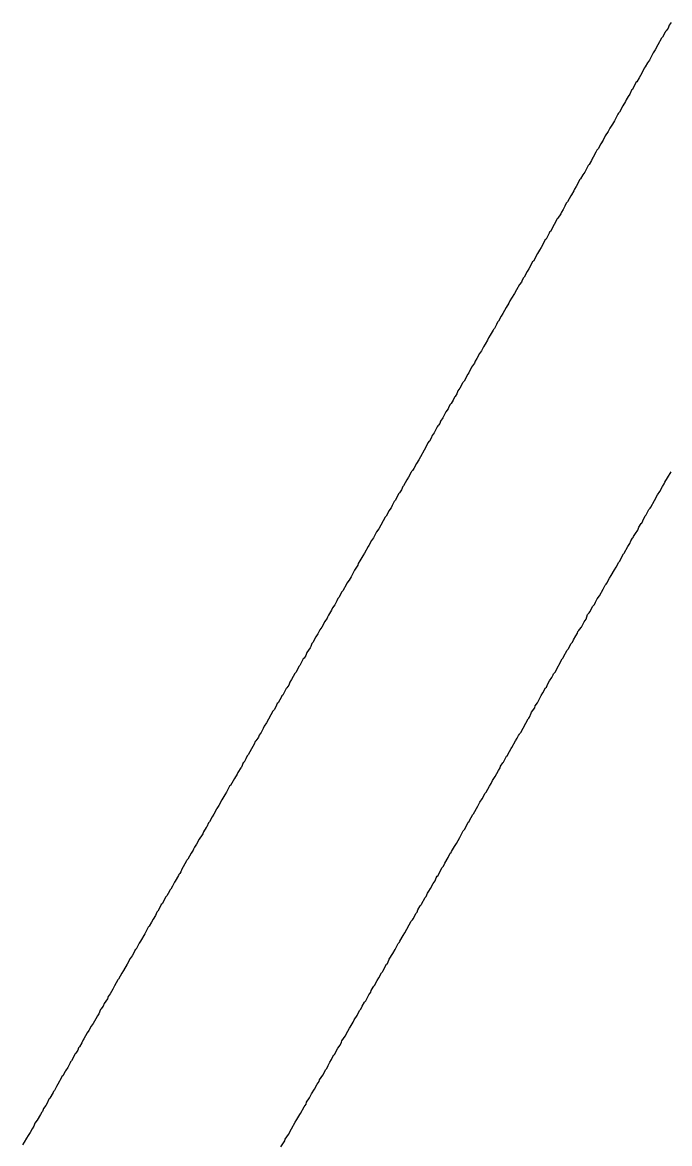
# Model space of a CAD drawing. Header units: inches. Extents: x -0.8 to 10.9, y -0.2 to 6.3.
# Drawn here: x 0.2288 to 0.2925, y 1.3724 to 1.4829 of the extents above; entities that cross this region are included whole.
import ezdxf

# ---------------------------------------------------------------- set-up
doc = ezdxf.new("R2010")
doc.units = ezdxf.units.IN
doc.header["$MEASUREMENT"] = 0
doc.layers.add('Bottom Overlay', color=54, linetype='Continuous')

msp = doc.modelspace()

# ---------------------------------------------------------------- linework, layer by layer
at = {"layer": 'Bottom Overlay'}
for p, q in [((0.29236, 1.48233), (0.29218, 1.48206)), ((0.29247, 1.48261), (0.29236, 1.48233)), ((0.29265, 1.48288), (0.29247, 1.48261)), ((0.29172, 1.48133), (0.29136, 1.48067)), ((0.29181, 1.48142), (0.29172, 1.48133)), ((0.29207, 1.48191), (0.29181, 1.48142)), ((0.29212, 1.48199), (0.29207, 1.48191)), ((0.29218, 1.48206), (0.29212, 1.48199)), ((0.2911, 1.48018), (0.29088, 1.47987)), ((0.29136, 1.48067), (0.2911, 1.48018)), ((0.29052, 1.47916), (0.29035, 1.4789)), ((0.29074, 1.47956), (0.29052, 1.47916)), ((0.29088, 1.47987), (0.29074, 1.47956)), ((0.2899, 1.47814), (0.28964, 1.47766)), ((0.28999, 1.47836), (0.2899, 1.47814)), ((0.29012, 1.4785), (0.28999, 1.47836)), ((0.29035, 1.4789), (0.29012, 1.4785)), ((0.28919, 1.47695), (0.28884, 1.47628)), ((0.28928, 1.47704), (0.28919, 1.47695)), ((0.2895, 1.47743), (0.28928, 1.47704)), ((0.28964, 1.47766), (0.2895, 1.47743)), ((0.28858, 1.4758), (0.28844, 1.47558)), ((0.28875, 1.4762), (0.28858, 1.4758)), ((0.28884, 1.47628), (0.28875, 1.4762)), ((0.28789, 1.47467), (0.28758, 1.47405)), ((0.28818, 1.47509), (0.28789, 1.47467)), ((0.28822, 1.47527), (0.28818, 1.47509)), ((0.28844, 1.47558), (0.28822, 1.47527)), ((0.28742, 1.47385), (0.28707, 1.47318)), ((0.28747, 1.47394), (0.28742, 1.47385)), ((0.28758, 1.47405), (0.28747, 1.47394)), ((0.28661, 1.47245), (0.28649, 1.47221)), ((0.28689, 1.47287), (0.28661, 1.47245)), ((0.28707, 1.47318), (0.28689, 1.47287)), ((0.28596, 1.47128), (0.28574, 1.47093)), ((0.28616, 1.4717), (0.28596, 1.47128)), ((0.28645, 1.47212), (0.28616, 1.4717)), ((0.28649, 1.47221), (0.28645, 1.47212)), ((0.28534, 1.47031), (0.28525, 1.47009)), ((0.28548, 1.47044), (0.28534, 1.47031)), ((0.28574, 1.47093), (0.28548, 1.47044)), ((0.28481, 1.46929), (0.28459, 1.46889)), ((0.2849, 1.46951), (0.28481, 1.46929)), ((0.28499, 1.4696), (0.2849, 1.46951)), ((0.28525, 1.47009), (0.28499, 1.4696)), ((0.28415, 1.46814), (0.28397, 1.46787)), ((0.2845, 1.4688), (0.28415, 1.46814)), ((0.28459, 1.46889), (0.2845, 1.4688)), ((0.28366, 1.46739), (0.28331, 1.46672)), ((0.28375, 1.46747), (0.28366, 1.46739)), ((0.28397, 1.46787), (0.28375, 1.46747)), ((0.28278, 1.46579), (0.28247, 1.46522)), ((0.28286, 1.46588), (0.28278, 1.46579)), ((0.28309, 1.46628), (0.28286, 1.46588)), ((0.28313, 1.46646), (0.28309, 1.46628)), ((0.28331, 1.46672), (0.28313, 1.46646)), ((0.2822, 1.46477), (0.28202, 1.46446)), ((0.28233, 1.46508), (0.2822, 1.46477)), ((0.28247, 1.46522), (0.28233, 1.46508)), ((0.28151, 1.4636), (0.28145, 1.46353)), ((0.2818, 1.46402), (0.28151, 1.4636)), ((0.28185, 1.4642), (0.2818, 1.46402)), ((0.28202, 1.46446), (0.28185, 1.4642)), ((0.28114, 1.46296), (0.28078, 1.46229)), ((0.28145, 1.46353), (0.28114, 1.46296)), ((0.28025, 1.46145), (0.27985, 1.4607)), ((0.28034, 1.46154), (0.28025, 1.46145)), ((0.28065, 1.46212), (0.28034, 1.46154)), ((0.28069, 1.46221), (0.28065, 1.46212)), ((0.28078, 1.46229), (0.28069, 1.46221)), ((0.27968, 1.46043), (0.2795, 1.46012)), ((0.27985, 1.4607), (0.27968, 1.46043)), ((0.27901, 1.45928), (0.27866, 1.45862)), ((0.2791, 1.45937), (0.27901, 1.45928)), ((0.2795, 1.46012), (0.2791, 1.45937)), ((0.27848, 1.45835), (0.27817, 1.45778)), ((0.27866, 1.45862), (0.27848, 1.45835)), ((0.27771, 1.45705), (0.27744, 1.45652)), ((0.27791, 1.45729), (0.27771, 1.45705)), ((0.27795, 1.45738), (0.27791, 1.45729)), ((0.27808, 1.45769), (0.27795, 1.45738)), ((0.27817, 1.45778), (0.27808, 1.45769)), ((0.27722, 1.45616), (0.27695, 1.45572)), ((0.27744, 1.45652), (0.27722, 1.45616)), ((0.27642, 1.45479), (0.27609, 1.45419)), ((0.27669, 1.45523), (0.27642, 1.45479)), ((0.27678, 1.45545), (0.27669, 1.45523)), ((0.27695, 1.45572), (0.27678, 1.45545)), ((0.27591, 1.45393), (0.27565, 1.45344)), ((0.27609, 1.45419), (0.27591, 1.45393)), ((0.27512, 1.45255), (0.27485, 1.45207)), ((0.27516, 1.45264), (0.27512, 1.45255)), ((0.27525, 1.45273), (0.27516, 1.45264)), ((0.27547, 1.45313), (0.27525, 1.45273)), ((0.27556, 1.45335), (0.27547, 1.45313)), ((0.27565, 1.45344), (0.27556, 1.45335)), ((0.27459, 1.45158), (0.27436, 1.45118)), ((0.27467, 1.4518), (0.27459, 1.45158)), ((0.27485, 1.45207), (0.27467, 1.4518)), ((0.27397, 1.45052), (0.27379, 1.45025)), ((0.27419, 1.45092), (0.27397, 1.45052)), ((0.27436, 1.45118), (0.27419, 1.45092)), ((0.2733, 1.44932), (0.27301, 1.4489)), ((0.27335, 1.4495), (0.2733, 1.44932)), ((0.27352, 1.44977), (0.27335, 1.4495)), ((0.27379, 1.45025), (0.27352, 1.44977)), ((0.27264, 1.44822), (0.27228, 1.44755)), ((0.27275, 1.44837), (0.27264, 1.44822)), ((0.27301, 1.4489), (0.27275, 1.44837)), ((0.27211, 1.44733), (0.27184, 1.44684)), ((0.27215, 1.44742), (0.27211, 1.44733)), ((0.27228, 1.44755), (0.27215, 1.44742)), ((0.27131, 1.44596), (0.27118, 1.44565)), ((0.27138, 1.44602), (0.27131, 1.44596)), ((0.27155, 1.44629), (0.27138, 1.44602)), ((0.27166, 1.44658), (0.27155, 1.44629)), ((0.27184, 1.44684), (0.27166, 1.44658)), ((0.27069, 1.44481), (0.27047, 1.4445)), ((0.27073, 1.4449), (0.27069, 1.44481)), ((0.27087, 1.44521), (0.27073, 1.4449)), ((0.271, 1.44534), (0.27087, 1.44521)), ((0.27118, 1.44565), (0.271, 1.44534)), ((0.27016, 1.44392), (0.26994, 1.44361)), ((0.27047, 1.4445), (0.27016, 1.44392)), ((0.26963, 1.44304), (0.26932, 1.44246)), ((0.26967, 1.44312), (0.26963, 1.44304)), ((0.26976, 1.44321), (0.26967, 1.44312)), ((0.26987, 1.44337), (0.26976, 1.44321)), ((0.26994, 1.44361), (0.26987, 1.44337)), ((0.26874, 1.44149), (0.26834, 1.44073)), ((0.26879, 1.44158), (0.26874, 1.44149)), ((0.26885, 1.44164), (0.26879, 1.44158)), ((0.26903, 1.44191), (0.26885, 1.44164)), ((0.26914, 1.4422), (0.26903, 1.44191)), ((0.26932, 1.44246), (0.26914, 1.4422)), ((0.26834, 1.44073), (0.26799, 1.44007)), ((0.26759, 1.43941), (0.26733, 1.43892)), ((0.26781, 1.4398), (0.26759, 1.43941)), ((0.26799, 1.44007), (0.26781, 1.4398)), ((0.26706, 1.43857), (0.26679, 1.43808)), ((0.2671, 1.43865), (0.26706, 1.43857)), ((0.26719, 1.43874), (0.2671, 1.43865)), ((0.26724, 1.43883), (0.26719, 1.43874)), ((0.26733, 1.43892), (0.26724, 1.43883)), ((0.29232, 1.43801), (0.29265, 1.43861)), ((0.26622, 1.43715), (0.26609, 1.43684)), ((0.26631, 1.43724), (0.26622, 1.43715)), ((0.26662, 1.43781), (0.26631, 1.43724)), ((0.26679, 1.43808), (0.26662, 1.43781)), ((0.29154, 1.43666), (0.29181, 1.43715)), ((0.29181, 1.43715), (0.29198, 1.43741)), ((0.29198, 1.43741), (0.29203, 1.43759)), ((0.29203, 1.43759), (0.29232, 1.43801)), ((0.26578, 1.43635), (0.26547, 1.43578)), ((0.26582, 1.43644), (0.26578, 1.43635)), ((0.26591, 1.43653), (0.26582, 1.43644)), ((0.26609, 1.43684), (0.26591, 1.43653)), ((0.29101, 1.43578), (0.29132, 1.43635)), ((0.29132, 1.43635), (0.29154, 1.43666)), ((0.26507, 1.43507), (0.26485, 1.43476)), ((0.2652, 1.43529), (0.26507, 1.43507)), ((0.26538, 1.43569), (0.2652, 1.43529)), ((0.26547, 1.43578), (0.26538, 1.43569)), ((0.2903, 1.43458), (0.29048, 1.43489)), ((0.29048, 1.43489), (0.29061, 1.43502)), ((0.29061, 1.43502), (0.29066, 1.43511)), ((0.29066, 1.43511), (0.29101, 1.43578)), ((0.26449, 1.43414), (0.26387, 1.43299)), ((0.26458, 1.43423), (0.26449, 1.43414)), ((0.26476, 1.43454), (0.26458, 1.43423)), ((0.26485, 1.43476), (0.26476, 1.43454)), ((0.28977, 1.43356), (0.28986, 1.43378)), ((0.28986, 1.43378), (0.29012, 1.43427)), ((0.29012, 1.43427), (0.29021, 1.43436)), ((0.29021, 1.43436), (0.2903, 1.43458)), ((0.26365, 1.43268), (0.26334, 1.4321)), ((0.26387, 1.43299), (0.26365, 1.43268)), ((0.28915, 1.43254), (0.28937, 1.43285)), ((0.28937, 1.43285), (0.28948, 1.43314)), ((0.28948, 1.43314), (0.2897, 1.4335)), ((0.2897, 1.4335), (0.28977, 1.43356)), ((0.26316, 1.43184), (0.2629, 1.43135)), ((0.26334, 1.4321), (0.26316, 1.43184)), ((0.2884, 1.43126), (0.28858, 1.43153)), ((0.28858, 1.43153), (0.28869, 1.43181)), ((0.28869, 1.43181), (0.28886, 1.43208)), ((0.28886, 1.43208), (0.28893, 1.43215)), ((0.28893, 1.43215), (0.28897, 1.43223)), ((0.28897, 1.43223), (0.28915, 1.43254)), ((0.26246, 1.4306), (0.26228, 1.43033)), ((0.26281, 1.43126), (0.26246, 1.4306)), ((0.2629, 1.43135), (0.26281, 1.43126)), ((0.28773, 1.43011), (0.28796, 1.43051)), ((0.28796, 1.43051), (0.28804, 1.4306)), ((0.28804, 1.4306), (0.2884, 1.43126)), ((0.26179, 1.4294), (0.26148, 1.42891)), ((0.26184, 1.42958), (0.26179, 1.4294)), ((0.26201, 1.42984), (0.26184, 1.42958)), ((0.26228, 1.43033), (0.26201, 1.42984)), ((0.28725, 1.42922), (0.28751, 1.42971)), ((0.28751, 1.42971), (0.2876, 1.4298)), ((0.2876, 1.4298), (0.28773, 1.43011)), ((0.26113, 1.42825), (0.26095, 1.42794)), ((0.26148, 1.42891), (0.26113, 1.42825)), ((0.28658, 1.42812), (0.28676, 1.42838)), ((0.28676, 1.42838), (0.28707, 1.42896)), ((0.28707, 1.42896), (0.28725, 1.42922)), ((0.26068, 1.42754), (0.26033, 1.42688)), ((0.26073, 1.42763), (0.26068, 1.42754)), ((0.26095, 1.42794), (0.26073, 1.42763)), ((0.28596, 1.42705), (0.28618, 1.42745)), ((0.28618, 1.42745), (0.28627, 1.42754)), ((0.28627, 1.42754), (0.28632, 1.42763)), ((0.28632, 1.42763), (0.28658, 1.42812)), ((0.25984, 1.42612), (0.25975, 1.4259)), ((0.25993, 1.42621), (0.25984, 1.42612)), ((0.26024, 1.42679), (0.25993, 1.42621)), ((0.26033, 1.42688), (0.26024, 1.42679)), ((0.28521, 1.42577), (0.28539, 1.42608)), ((0.28539, 1.42608), (0.28561, 1.42639)), ((0.28561, 1.42639), (0.28596, 1.42705)), ((0.25922, 1.42497), (0.25891, 1.42449)), ((0.25931, 1.4252), (0.25922, 1.42497)), ((0.25953, 1.42551), (0.25931, 1.4252)), ((0.25975, 1.4259), (0.25953, 1.42551)), ((0.28464, 1.4248), (0.28494, 1.42537)), ((0.28494, 1.42537), (0.28512, 1.42555)), ((0.28512, 1.42555), (0.28521, 1.42577)), ((0.25856, 1.42387), (0.25825, 1.42329)), ((0.25878, 1.42418), (0.25856, 1.42387)), ((0.25883, 1.42427), (0.25878, 1.42418)), ((0.25891, 1.42449), (0.25883, 1.42427)), ((0.28382, 1.42331), (0.2841, 1.42382)), ((0.2841, 1.42382), (0.28428, 1.42409)), ((0.28428, 1.42409), (0.28435, 1.42433)), ((0.28435, 1.42433), (0.28444, 1.42455)), ((0.28444, 1.42455), (0.28459, 1.42471)), ((0.28459, 1.42471), (0.28464, 1.4248)), ((0.25807, 1.42303), (0.25785, 1.42263)), ((0.25825, 1.42329), (0.25807, 1.42303)), ((0.28326, 1.42245), (0.28344, 1.42272)), ((0.28344, 1.42272), (0.28348, 1.42289)), ((0.28348, 1.42289), (0.28357, 1.42298)), ((0.28357, 1.42298), (0.28362, 1.42307)), ((0.28362, 1.42307), (0.28382, 1.42331)), ((0.25728, 1.4217), (0.25716, 1.42141)), ((0.25736, 1.42179), (0.25728, 1.4217)), ((0.25767, 1.42236), (0.25736, 1.42179)), ((0.25785, 1.42263), (0.25767, 1.42236)), ((0.28255, 1.42121), (0.28282, 1.4217)), ((0.28282, 1.4217), (0.28295, 1.42183)), ((0.28295, 1.42183), (0.28304, 1.42205)), ((0.28304, 1.42205), (0.28326, 1.42245)), ((0.25668, 1.42052), (0.2565, 1.42026)), ((0.25679, 1.42081), (0.25668, 1.42052)), ((0.2571, 1.42126), (0.25679, 1.42081)), ((0.25716, 1.42141), (0.2571, 1.42126)), ((0.28207, 1.42037), (0.28242, 1.42103)), ((0.28242, 1.42103), (0.28251, 1.42112)), ((0.28251, 1.42112), (0.28255, 1.42121)), ((0.25599, 1.41944), (0.25586, 1.41913)), ((0.25608, 1.41953), (0.25599, 1.41944)), ((0.25643, 1.42019), (0.25608, 1.41953)), ((0.2565, 1.42026), (0.25643, 1.42019)), ((0.28123, 1.41886), (0.28193, 1.42019)), ((0.28193, 1.42019), (0.28202, 1.42028)), ((0.28202, 1.42028), (0.28207, 1.42037)), ((0.25559, 1.41873), (0.25528, 1.41816)), ((0.25568, 1.41882), (0.25559, 1.41873)), ((0.25586, 1.41913), (0.25568, 1.41882)), ((0.28069, 1.41802), (0.28092, 1.41833)), ((0.28092, 1.41833), (0.28103, 1.41862)), ((0.28103, 1.41862), (0.28109, 1.41869)), ((0.28109, 1.41869), (0.28114, 1.41878)), ((0.28114, 1.41878), (0.28123, 1.41886)), ((0.25471, 1.41718), (0.2544, 1.41661)), ((0.25475, 1.41727), (0.25471, 1.41718)), ((0.25482, 1.41734), (0.25475, 1.41727)), ((0.255, 1.4176), (0.25482, 1.41734)), ((0.25511, 1.41789), (0.255, 1.4176)), ((0.25528, 1.41816), (0.25511, 1.41789)), ((0.28003, 1.41683), (0.2803, 1.41732)), ((0.2803, 1.41732), (0.28038, 1.4174)), ((0.28038, 1.4174), (0.28052, 1.41771)), ((0.28052, 1.41771), (0.28069, 1.41802)), ((0.25427, 1.41643), (0.25396, 1.41585)), ((0.25431, 1.41652), (0.25427, 1.41643)), ((0.2544, 1.41661), (0.25431, 1.41652)), ((0.2795, 1.41585), (0.27968, 1.41625)), ((0.27968, 1.41625), (0.27985, 1.41656)), ((0.27985, 1.41656), (0.28003, 1.41683)), ((0.25342, 1.41501), (0.2528, 1.41386)), ((0.25356, 1.41515), (0.25342, 1.41501)), ((0.25373, 1.41546), (0.25356, 1.41515)), ((0.25387, 1.41577), (0.25373, 1.41546)), ((0.25396, 1.41585), (0.25387, 1.41577)), ((0.27892, 1.41492), (0.27923, 1.41537)), ((0.27923, 1.41537), (0.27928, 1.41554)), ((0.27928, 1.41554), (0.2795, 1.41585)), ((0.2528, 1.41386), (0.25258, 1.41355)), ((0.27786, 1.41293), (0.27857, 1.41426)), ((0.27857, 1.41426), (0.27866, 1.41435)), ((0.27866, 1.41435), (0.2787, 1.41444)), ((0.2787, 1.41444), (0.27888, 1.41484)), ((0.27888, 1.41484), (0.27892, 1.41492)), ((0.25227, 1.41293), (0.2521, 1.41267)), ((0.25249, 1.41333), (0.25227, 1.41293)), ((0.25258, 1.41355), (0.25249, 1.41333)), ((0.27762, 1.41264), (0.27773, 1.41276)), ((0.27773, 1.41276), (0.27777, 1.41284)), ((0.27777, 1.41284), (0.27786, 1.41293)), ((0.25159, 1.41176), (0.25132, 1.41132)), ((0.2517, 1.41205), (0.25159, 1.41176)), ((0.25176, 1.41211), (0.2517, 1.41205)), ((0.25196, 1.41236), (0.25176, 1.41211)), ((0.25201, 1.41245), (0.25196, 1.41236)), ((0.2521, 1.41267), (0.25201, 1.41245)), ((0.27698, 1.41143), (0.27733, 1.41209)), ((0.27733, 1.41209), (0.27751, 1.41236)), ((0.27751, 1.41236), (0.27762, 1.41264)), ((0.2509, 1.41063), (0.25077, 1.41032)), ((0.25099, 1.41072), (0.2509, 1.41063)), ((0.25132, 1.41132), (0.25099, 1.41072)), ((0.27614, 1.41001), (0.27644, 1.41059)), ((0.27644, 1.41059), (0.27653, 1.41067)), ((0.27653, 1.41067), (0.27658, 1.41076)), ((0.27658, 1.41076), (0.27689, 1.41134)), ((0.27689, 1.41134), (0.27698, 1.41143)), ((0.25028, 1.40943), (0.24997, 1.40899)), ((0.25033, 1.40952), (0.25028, 1.40943)), ((0.2505, 1.40992), (0.25033, 1.40952)), ((0.25059, 1.41001), (0.2505, 1.40992)), ((0.25077, 1.41032), (0.25059, 1.41001)), ((0.27565, 1.40917), (0.27583, 1.40943)), ((0.27583, 1.40943), (0.27587, 1.40961)), ((0.27587, 1.40961), (0.27609, 1.40992)), ((0.27609, 1.40992), (0.27614, 1.41001)), ((0.24964, 1.40839), (0.24926, 1.40771)), ((0.24993, 1.40881), (0.24964, 1.40839)), ((0.24997, 1.40899), (0.24993, 1.40881)), ((0.27512, 1.40828), (0.27534, 1.40859)), ((0.27534, 1.40859), (0.27565, 1.40917)), ((0.24917, 1.40762), (0.24886, 1.40704)), ((0.24926, 1.40771), (0.24917, 1.40762)), ((0.27445, 1.40704), (0.27476, 1.40762)), ((0.27476, 1.40762), (0.27494, 1.40789)), ((0.27494, 1.40789), (0.27507, 1.4082)), ((0.27507, 1.4082), (0.27512, 1.40828)), ((0.24842, 1.40629), (0.24811, 1.40572)), ((0.24869, 1.40678), (0.24842, 1.40629)), ((0.24886, 1.40704), (0.24869, 1.40678)), ((0.27383, 1.40607), (0.27405, 1.40638)), ((0.27405, 1.40638), (0.27436, 1.40696)), ((0.27436, 1.40696), (0.27445, 1.40704)), ((0.24789, 1.40536), (0.24762, 1.40487)), ((0.24793, 1.40545), (0.24789, 1.40536)), ((0.24811, 1.40572), (0.24793, 1.40545)), ((0.27321, 1.40492), (0.27361, 1.40567)), ((0.27361, 1.40567), (0.27383, 1.40607)), ((0.24709, 1.40403), (0.24692, 1.40364)), ((0.24718, 1.40412), (0.24709, 1.40403)), ((0.24745, 1.40461), (0.24718, 1.40412)), ((0.24762, 1.40487), (0.24745, 1.40461)), ((0.27233, 1.40341), (0.27268, 1.40408)), ((0.27268, 1.40408), (0.27277, 1.40417)), ((0.27277, 1.40417), (0.27281, 1.40426)), ((0.27281, 1.40426), (0.27312, 1.40483)), ((0.27312, 1.40483), (0.27321, 1.40492)), ((0.24647, 1.40284), (0.24616, 1.4024)), ((0.24652, 1.40293), (0.24647, 1.40284)), ((0.24661, 1.40315), (0.24652, 1.40293)), ((0.24687, 1.40355), (0.24661, 1.40315)), ((0.24692, 1.40364), (0.24687, 1.40355)), ((0.27184, 1.40257), (0.27219, 1.40324)), ((0.27219, 1.40324), (0.27228, 1.40333)), ((0.27228, 1.40333), (0.27233, 1.40341)), ((0.2459, 1.40191), (0.24572, 1.40164)), ((0.24616, 1.4024), (0.2459, 1.40191)), ((0.27104, 1.4012), (0.27131, 1.40169)), ((0.27131, 1.40169), (0.27153, 1.402)), ((0.27153, 1.402), (0.27184, 1.40257)), ((0.24537, 1.40102), (0.24506, 1.40045)), ((0.24559, 1.40133), (0.24537, 1.40102)), ((0.24563, 1.40142), (0.24559, 1.40133)), ((0.24572, 1.40164), (0.24563, 1.40142)), ((0.27038, 1.40005), (0.27069, 1.40062)), ((0.27069, 1.40062), (0.27091, 1.40102)), ((0.27091, 1.40102), (0.271, 1.40111)), ((0.271, 1.40111), (0.27104, 1.4012)), ((0.24461, 1.3997), (0.24448, 1.39947)), ((0.24492, 1.40027), (0.24461, 1.3997)), ((0.24497, 1.40036), (0.24492, 1.40027)), ((0.24506, 1.40045), (0.24497, 1.40036)), ((0.26976, 1.39894), (0.27011, 1.39961)), ((0.27011, 1.39961), (0.27025, 1.39974)), ((0.27025, 1.39974), (0.27038, 1.40005)), ((0.24413, 1.39885), (0.24382, 1.39828)), ((0.24417, 1.39894), (0.24413, 1.39885)), ((0.24426, 1.39903), (0.24417, 1.39894)), ((0.24437, 1.39919), (0.24426, 1.39903)), ((0.24448, 1.39947), (0.24437, 1.39919)), ((0.26941, 1.39832), (0.26952, 1.39861)), ((0.26952, 1.39861), (0.26963, 1.39877)), ((0.26963, 1.39877), (0.26972, 1.39885)), ((0.26972, 1.39885), (0.26976, 1.39894)), ((0.24324, 1.3973), (0.24298, 1.39682)), ((0.24329, 1.39739), (0.24324, 1.3973)), ((0.24337, 1.39748), (0.24329, 1.39739)), ((0.24355, 1.39779), (0.24337, 1.39748)), ((0.24373, 1.39819), (0.24355, 1.39779)), ((0.24382, 1.39828), (0.24373, 1.39819)), ((0.26865, 1.39708), (0.26879, 1.3973)), ((0.26879, 1.3973), (0.26896, 1.39757)), ((0.26896, 1.39757), (0.26923, 1.39806)), ((0.26923, 1.39806), (0.26941, 1.39832)), ((0.24289, 1.39673), (0.24253, 1.39606)), ((0.24298, 1.39682), (0.24289, 1.39673)), ((0.26808, 1.39602), (0.26843, 1.39668)), ((0.26843, 1.39668), (0.26852, 1.39677)), ((0.26852, 1.39677), (0.26865, 1.39708)), ((0.242, 1.39522), (0.24187, 1.39491)), ((0.24209, 1.39531), (0.242, 1.39522)), ((0.2424, 1.39589), (0.24209, 1.39531)), ((0.24244, 1.39598), (0.2424, 1.39589)), ((0.24253, 1.39606), (0.24244, 1.39598)), ((0.26724, 1.39456), (0.26755, 1.39514)), ((0.26755, 1.39514), (0.26764, 1.39522)), ((0.26764, 1.39522), (0.26772, 1.39545)), ((0.26772, 1.39545), (0.26794, 1.39584)), ((0.26794, 1.39584), (0.26803, 1.39593)), ((0.26803, 1.39593), (0.26808, 1.39602)), ((0.24147, 1.39425), (0.24125, 1.39385)), ((0.24165, 1.39452), (0.24147, 1.39425)), ((0.24187, 1.39491), (0.24165, 1.39452)), ((0.26644, 1.39319), (0.26706, 1.39434)), ((0.26706, 1.39434), (0.26719, 1.39447)), ((0.26719, 1.39447), (0.26724, 1.39456)), ((0.24081, 1.3931), (0.24041, 1.39235)), ((0.24116, 1.39376), (0.24081, 1.3931)), ((0.24125, 1.39385), (0.24116, 1.39376)), ((0.26595, 1.39235), (0.26626, 1.39292)), ((0.26626, 1.39292), (0.26644, 1.39319)), ((0.24028, 1.39217), (0.23997, 1.39159)), ((0.24032, 1.39226), (0.24028, 1.39217)), ((0.24041, 1.39235), (0.24032, 1.39226)), ((0.26547, 1.39155), (0.26578, 1.39212)), ((0.26578, 1.39212), (0.26591, 1.39226)), ((0.26591, 1.39226), (0.26595, 1.39235)), ((0.23939, 1.39066), (0.23908, 1.39009)), ((0.23957, 1.39093), (0.23939, 1.39066)), ((0.23983, 1.39142), (0.23957, 1.39093)), ((0.23988, 1.39151), (0.23983, 1.39142)), ((0.23997, 1.39159), (0.23988, 1.39151)), ((0.26489, 1.39058), (0.26524, 1.39115)), ((0.26524, 1.39115), (0.26547, 1.39155)), ((0.23908, 1.39009), (0.23873, 1.38947)), ((0.26427, 1.38942), (0.26462, 1.39009)), ((0.26462, 1.39009), (0.26471, 1.39018)), ((0.26471, 1.39018), (0.26485, 1.39049)), ((0.26485, 1.39049), (0.26489, 1.39058)), ((0.23815, 1.38854), (0.23784, 1.38796)), ((0.23824, 1.38863), (0.23815, 1.38854)), ((0.23855, 1.3892), (0.23824, 1.38863)), ((0.23873, 1.38947), (0.23855, 1.3892)), ((0.26343, 1.38801), (0.26369, 1.38849)), ((0.26369, 1.38849), (0.26387, 1.38876)), ((0.26387, 1.38876), (0.26414, 1.38925)), ((0.26414, 1.38925), (0.26423, 1.38934)), ((0.26423, 1.38934), (0.26427, 1.38942)), ((0.23766, 1.38765), (0.2374, 1.38717)), ((0.23784, 1.38796), (0.23766, 1.38765)), ((0.2629, 1.38708), (0.26308, 1.38734)), ((0.26308, 1.38734), (0.26312, 1.38752)), ((0.26312, 1.38752), (0.2633, 1.38783)), ((0.2633, 1.38783), (0.26338, 1.38792)), ((0.26338, 1.38792), (0.26343, 1.38801)), ((0.23682, 1.38624), (0.23671, 1.38595)), ((0.23713, 1.38668), (0.23682, 1.38624)), ((0.23722, 1.3869), (0.23713, 1.38668)), ((0.2374, 1.38717), (0.23722, 1.3869)), ((0.26223, 1.38597), (0.26246, 1.38637)), ((0.26246, 1.38637), (0.26259, 1.3865)), ((0.26259, 1.3865), (0.2629, 1.38708)), ((0.23629, 1.38522), (0.23616, 1.385)), ((0.23647, 1.38562), (0.23629, 1.38522)), ((0.23651, 1.38571), (0.23647, 1.38562)), ((0.2366, 1.38579), (0.23651, 1.38571)), ((0.23671, 1.38595), (0.2366, 1.38579)), ((0.26175, 1.38504), (0.26184, 1.38526)), ((0.26184, 1.38526), (0.26201, 1.38557)), ((0.26201, 1.38557), (0.2621, 1.38566)), ((0.2621, 1.38566), (0.26223, 1.38597)), ((0.23572, 1.38424), (0.23554, 1.38398)), ((0.23598, 1.38473), (0.23572, 1.38424)), ((0.23616, 1.385), (0.23598, 1.38473)), ((0.26104, 1.38389), (0.26135, 1.38438)), ((0.26135, 1.38438), (0.26144, 1.3846)), ((0.26144, 1.3846), (0.26175, 1.38504)), ((0.23514, 1.38332), (0.23483, 1.38274)), ((0.23532, 1.38358), (0.23514, 1.38332)), ((0.23554, 1.38398), (0.23532, 1.38358)), ((0.26024, 1.38256), (0.26055, 1.38301)), ((0.26055, 1.38301), (0.26082, 1.38349)), ((0.26082, 1.38349), (0.26099, 1.3838)), ((0.26099, 1.3838), (0.26104, 1.38389)), ((0.2343, 1.38185), (0.23421, 1.38163)), ((0.23439, 1.38194), (0.2343, 1.38185)), ((0.23461, 1.38234), (0.23439, 1.38194)), ((0.23474, 1.38265), (0.23461, 1.38234)), ((0.23483, 1.38274), (0.23474, 1.38265)), ((0.25958, 1.38132), (0.25984, 1.38181)), ((0.25984, 1.38181), (0.26006, 1.38212)), ((0.26006, 1.38212), (0.26018, 1.38241)), ((0.26018, 1.38241), (0.26024, 1.38256)), ((0.2339, 1.38115), (0.23359, 1.38057)), ((0.23394, 1.38123), (0.2339, 1.38115)), ((0.23403, 1.38132), (0.23394, 1.38123)), ((0.23421, 1.38163), (0.23403, 1.38132)), ((0.25905, 1.38044), (0.25922, 1.3807)), ((0.25922, 1.3807), (0.25933, 1.38099)), ((0.25933, 1.38099), (0.25944, 1.38115)), ((0.25944, 1.38115), (0.25953, 1.38123)), ((0.25953, 1.38123), (0.25958, 1.38132)), ((0.23302, 1.3796), (0.23297, 1.37951)), ((0.23324, 1.37991), (0.23302, 1.3796)), ((0.23328, 1.37999), (0.23324, 1.37991)), ((0.23346, 1.38039), (0.23328, 1.37999)), ((0.2335, 1.38048), (0.23346, 1.38039)), ((0.23359, 1.38057), (0.2335, 1.38048)), ((0.25834, 1.37915), (0.25865, 1.37973)), ((0.25865, 1.37973), (0.25874, 1.37982)), ((0.25874, 1.37982), (0.25887, 1.38013)), ((0.25887, 1.38013), (0.25905, 1.38044)), ((0.23262, 1.37893), (0.23226, 1.37827)), ((0.23266, 1.37902), (0.23262, 1.37893)), ((0.23275, 1.37911), (0.23266, 1.37902)), ((0.23297, 1.37951), (0.23275, 1.37911)), ((0.25781, 1.37827), (0.25798, 1.37853)), ((0.25798, 1.37853), (0.25803, 1.37871)), ((0.25803, 1.37871), (0.25834, 1.37915)), ((0.23178, 1.37747), (0.23147, 1.3769)), ((0.23182, 1.37756), (0.23178, 1.37747)), ((0.23191, 1.37765), (0.23182, 1.37756)), ((0.23213, 1.37805), (0.23191, 1.37765)), ((0.23226, 1.37827), (0.23213, 1.37805)), ((0.25723, 1.37734), (0.25754, 1.37778)), ((0.25754, 1.37778), (0.25781, 1.37827)), ((0.2312, 1.37641), (0.23107, 1.37619)), ((0.23138, 1.37681), (0.2312, 1.37641)), ((0.23147, 1.3769), (0.23138, 1.37681)), ((0.25652, 1.37605), (0.2567, 1.37632)), ((0.2567, 1.37632), (0.25674, 1.3765)), ((0.25674, 1.3765), (0.25705, 1.37694)), ((0.25705, 1.37694), (0.25719, 1.37725)), ((0.25719, 1.37725), (0.25723, 1.37734)), ((0.23054, 1.3753), (0.23023, 1.37473)), ((0.23067, 1.37552), (0.23054, 1.3753)), ((0.23074, 1.37559), (0.23067, 1.37552)), ((0.23085, 1.37588), (0.23074, 1.37559)), ((0.23107, 1.37619), (0.23085, 1.37588)), ((0.25581, 1.37481), (0.25608, 1.3753)), ((0.25608, 1.3753), (0.25617, 1.37539)), ((0.25617, 1.37539), (0.25652, 1.37605)), ((0.22989, 1.37413), (0.22974, 1.37389)), ((0.23, 1.37442), (0.22989, 1.37413)), ((0.23023, 1.37473), (0.23, 1.37442)), ((0.25528, 1.37389), (0.25564, 1.37455)), ((0.25564, 1.37455), (0.25581, 1.37481)), ((0.22934, 1.37322), (0.22916, 1.37296)), ((0.22952, 1.37353), (0.22934, 1.37322)), ((0.22974, 1.37389), (0.22952, 1.37353)), ((0.25466, 1.37287), (0.25497, 1.37331)), ((0.25497, 1.37331), (0.25528, 1.37389)), ((0.22894, 1.37256), (0.22877, 1.37229)), ((0.22916, 1.37296), (0.22894, 1.37256)), ((0.25422, 1.37211), (0.25462, 1.37269)), ((0.25462, 1.37269), (0.25466, 1.37287))]:
    msp.add_line(p, q, dxfattribs=at)

doc.saveas('drawing.dxf')
